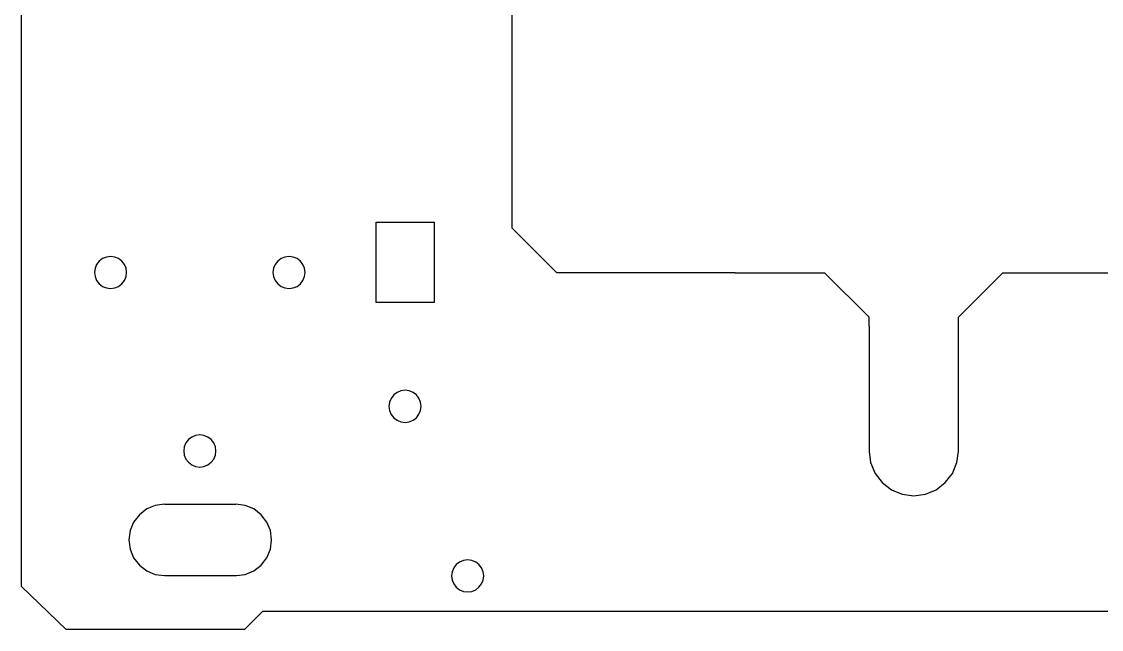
# Model space of a CAD drawing. Extents: x -200 to 421, y -75 to 295.
# Drawn here: x -200.2 to -79.2, y -75 to -6.8 of the extents above; entities that cross this region are included whole.
import ezdxf

# ---------------------------------------------------------------- set-up
doc = ezdxf.new("R2010")
doc.units = 0
doc.layers.get('0').update_dxf_attribs({"linetype": 'CONTINUOUS'})

# ---------------------------------------------------------------- blocks, each defined once
blk = doc.blocks.new('BLOCK_10')
at = {"color": 7}
blk.add_lwpolyline([(-195.23, -74.97), (-200.23, -70.16)], dxfattribs=at)
blk = doc.blocks.new('BLOCK_16')
at = {"color": 7}
blk.add_lwpolyline([(142.77, -72.97), (-173.23, -72.97)], dxfattribs=at)
blk = doc.blocks.new('BLOCK_17')
at = {"color": 7}
blk.add_lwpolyline([(-173.23, -72.97), (-175.23, -74.97)], dxfattribs=at)
blk = doc.blocks.new('BLOCK_18')
at = {"color": 7}
blk.add_lwpolyline([(-120.23, -34.97), (-140.23, -34.97)], dxfattribs=at)
blk = doc.blocks.new('BLOCK_19')
at = {"color": 7}
blk.add_lwpolyline([(-140.23, -34.97), (-145.23, -29.97)], dxfattribs=at)
blk = doc.blocks.new('BLOCK_20')
at = {"color": 7}
blk.add_lwpolyline([(-145.23, -29.97), (-145.23, 250.03)], dxfattribs=at)
blk = doc.blocks.new('BLOCK_30')
at = {"color": 7}
blk.add_lwpolyline([(-90.23, -34.97), (-45.23, -34.97)], dxfattribs=at)
blk = doc.blocks.new('BLOCK_34')
at = {"color": 7}
blk.add_lwpolyline([(-200.23, -70.16), (-200.23, 290.03)], dxfattribs=at)
blk = doc.blocks.new('BLOCK_37')
at = {"color": 7}
blk.add_lwpolyline([(-175.23, -74.97), (-195.23, -74.97)], dxfattribs=at)
blk = doc.blocks.new('BLOCK_67')
at = {"color": 7}
blk.add_lwpolyline([(-188.2, -64.93), (-188.07, -65.96)], dxfattribs=at)
blk = doc.blocks.new('BLOCK_68')
at = {"color": 7}
blk.add_lwpolyline([(-187.67, -62.93), (-188.07, -63.89)], dxfattribs=at)
blk = doc.blocks.new('BLOCK_69')
at = {"color": 7}
blk.add_lwpolyline([(-185.24, -61.06), (-186.2, -61.46)], dxfattribs=at)
blk = doc.blocks.new('BLOCK_70')
at = {"color": 7}
blk.add_lwpolyline([(-175.17, -61.06), (-176.21, -60.93)], dxfattribs=at)
blk = doc.blocks.new('BLOCK_71')
at = {"color": 7}
blk.add_lwpolyline([(-173.38, -67.76), (-172.74, -66.93)], dxfattribs=at)
blk = doc.blocks.new('BLOCK_72')
at = {"color": 7}
blk.add_lwpolyline([(-174.21, -68.39), (-173.38, -67.76)], dxfattribs=at)
blk = doc.blocks.new('BLOCK_73')
at = {"color": 7}
blk.add_lwpolyline([(-175.17, -68.79), (-174.21, -68.39)], dxfattribs=at)
blk = doc.blocks.new('BLOCK_74')
at = {"color": 7}
blk.add_lwpolyline([(-186.2, -68.39), (-185.24, -68.79)], dxfattribs=at)
blk = doc.blocks.new('BLOCK_75')
at = {"color": 7}
blk.add_lwpolyline([(-185.24, -68.79), (-184.2, -68.93)], dxfattribs=at)
blk = doc.blocks.new('BLOCK_76')
at = {"color": 7}
blk.add_lwpolyline([(-188.07, -65.96), (-187.67, -66.93)], dxfattribs=at)
blk = doc.blocks.new('BLOCK_77')
at = {"color": 7}
blk.add_lwpolyline([(-173.38, -62.1), (-174.21, -61.46)], dxfattribs=at)
blk = doc.blocks.new('BLOCK_78')
at = {"color": 7}
blk.add_lwpolyline([(-172.74, -62.93), (-173.38, -62.1)], dxfattribs=at)
blk = doc.blocks.new('BLOCK_79')
at = {"color": 7}
blk.add_lwpolyline([(-184.2, -60.93), (-176.21, -60.93)], dxfattribs=at)
blk = doc.blocks.new('BLOCK_80')
at = {"color": 7}
blk.add_lwpolyline([(-186.2, -61.46), (-187.03, -62.1)], dxfattribs=at)
blk = doc.blocks.new('BLOCK_81')
at = {"color": 7}
blk.add_lwpolyline([(-187.03, -62.1), (-187.67, -62.93)], dxfattribs=at)
blk = doc.blocks.new('BLOCK_82')
at = {"color": 7}
blk.add_lwpolyline([(-187.03, -67.76), (-186.2, -68.39)], dxfattribs=at)
blk = doc.blocks.new('BLOCK_83')
at = {"color": 7}
blk.add_lwpolyline([(-172.34, -63.89), (-172.74, -62.93)], dxfattribs=at)
blk = doc.blocks.new('BLOCK_84')
at = {"color": 7}
blk.add_lwpolyline([(-188.07, -63.89), (-188.2, -64.93)], dxfattribs=at)
blk = doc.blocks.new('BLOCK_85')
at = {"color": 7}
blk.add_lwpolyline([(-187.67, -66.93), (-187.03, -67.76)], dxfattribs=at)
blk = doc.blocks.new('BLOCK_86')
at = {"color": 7}
blk.add_lwpolyline([(-172.34, -65.96), (-172.21, -64.93)], dxfattribs=at)
blk = doc.blocks.new('BLOCK_87')
at = {"color": 7}
blk.add_lwpolyline([(-172.74, -66.93), (-172.34, -65.96)], dxfattribs=at)
blk = doc.blocks.new('BLOCK_88')
at = {"color": 7}
blk.add_lwpolyline([(-184.2, -60.93), (-185.24, -61.06)], dxfattribs=at)
blk = doc.blocks.new('BLOCK_89')
at = {"color": 7}
blk.add_lwpolyline([(-176.14, -68.93), (-175.17, -68.79)], dxfattribs=at)
blk = doc.blocks.new('BLOCK_90')
at = {"color": 7}
blk.add_lwpolyline([(-184.2, -68.93), (-176.14, -68.93)], dxfattribs=at)
blk = doc.blocks.new('BLOCK_91')
at = {"color": 7}
blk.add_lwpolyline([(-172.21, -64.93), (-172.34, -63.89)], dxfattribs=at)
blk = doc.blocks.new('BLOCK_92')
at = {"color": 7}
blk.add_lwpolyline([(-174.21, -61.46), (-175.17, -61.06)], dxfattribs=at)
blk = doc.blocks.new('BLOCK_129')
at = {"color": 7}
blk.add_lwpolyline([(-160.48, -38.32), (-160.48, -29.32)], dxfattribs=at)
blk = doc.blocks.new('BLOCK_130')
at = {"color": 7}
blk.add_lwpolyline([(-160.48, -29.32), (-153.98, -29.32)], dxfattribs=at)
blk = doc.blocks.new('BLOCK_131')
at = {"color": 7}
blk.add_lwpolyline([(-153.98, -29.32), (-153.98, -38.32)], dxfattribs=at)
blk = doc.blocks.new('BLOCK_132')
at = {"color": 7}
blk.add_lwpolyline([(-153.98, -38.32), (-160.48, -38.32)], dxfattribs=at)
blk = doc.blocks.new('BLOCK_325')
at = {"color": 7}
blk.add_lwpolyline([(-189.79, -33.21), (-190.26, -33.14)], dxfattribs=at)
blk = doc.blocks.new('BLOCK_326')
at = {"color": 7}
blk.add_lwpolyline([(-190.26, -33.14), (-190.73, -33.21)], dxfattribs=at)
blk = doc.blocks.new('BLOCK_327')
at = {"color": 7}
blk.add_lwpolyline([(-190.73, -33.21), (-191.16, -33.39)], dxfattribs=at)
blk = doc.blocks.new('BLOCK_328')
at = {"color": 7}
blk.add_lwpolyline([(-191.16, -33.39), (-191.53, -33.67)], dxfattribs=at)
blk = doc.blocks.new('BLOCK_329')
at = {"color": 7}
blk.add_lwpolyline([(-191.53, -33.67), (-191.82, -34.04)], dxfattribs=at)
blk = doc.blocks.new('BLOCK_330')
at = {"color": 7}
blk.add_lwpolyline([(-191.82, -34.04), (-192, -34.48)], dxfattribs=at)
blk = doc.blocks.new('BLOCK_331')
at = {"color": 7}
blk.add_lwpolyline([(-188.99, -36.22), (-188.7, -35.84)], dxfattribs=at)
blk = doc.blocks.new('BLOCK_332')
at = {"color": 7}
blk.add_lwpolyline([(-188.7, -35.84), (-188.52, -35.41)], dxfattribs=at)
blk = doc.blocks.new('BLOCK_333')
at = {"color": 7}
blk.add_lwpolyline([(-188.52, -35.41), (-188.46, -34.94)], dxfattribs=at)
blk = doc.blocks.new('BLOCK_334')
at = {"color": 7}
blk.add_lwpolyline([(-192, -34.48), (-192.06, -34.94)], dxfattribs=at)
blk = doc.blocks.new('BLOCK_335')
at = {"color": 7}
blk.add_lwpolyline([(-192.06, -34.94), (-192, -35.41)], dxfattribs=at)
blk = doc.blocks.new('BLOCK_336')
at = {"color": 7}
blk.add_lwpolyline([(-192, -35.41), (-191.82, -35.84)], dxfattribs=at)
blk = doc.blocks.new('BLOCK_337')
at = {"color": 7}
blk.add_lwpolyline([(-188.52, -34.48), (-188.7, -34.04)], dxfattribs=at)
blk = doc.blocks.new('BLOCK_338')
at = {"color": 7}
blk.add_lwpolyline([(-188.46, -34.94), (-188.52, -34.48)], dxfattribs=at)
blk = doc.blocks.new('BLOCK_339')
at = {"color": 7}
blk.add_lwpolyline([(-191.82, -35.84), (-191.53, -36.22)], dxfattribs=at)
blk = doc.blocks.new('BLOCK_340')
at = {"color": 7}
blk.add_lwpolyline([(-191.53, -36.22), (-191.16, -36.5)], dxfattribs=at)
blk = doc.blocks.new('BLOCK_341')
at = {"color": 7}
blk.add_lwpolyline([(-191.16, -36.5), (-190.73, -36.68)], dxfattribs=at)
blk = doc.blocks.new('BLOCK_342')
at = {"color": 7}
blk.add_lwpolyline([(-190.73, -36.68), (-190.26, -36.74)], dxfattribs=at)
blk = doc.blocks.new('BLOCK_343')
at = {"color": 7}
blk.add_lwpolyline([(-190.26, -36.74), (-189.79, -36.68)], dxfattribs=at)
blk = doc.blocks.new('BLOCK_344')
at = {"color": 7}
blk.add_lwpolyline([(-189.79, -36.68), (-189.36, -36.5)], dxfattribs=at)
blk = doc.blocks.new('BLOCK_345')
at = {"color": 7}
blk.add_lwpolyline([(-189.36, -36.5), (-188.99, -36.22)], dxfattribs=at)
blk = doc.blocks.new('BLOCK_346')
at = {"color": 7}
blk.add_lwpolyline([(-189.36, -33.39), (-189.79, -33.21)], dxfattribs=at)
blk = doc.blocks.new('BLOCK_347')
at = {"color": 7}
blk.add_lwpolyline([(-188.99, -33.67), (-189.36, -33.39)], dxfattribs=at)
blk = doc.blocks.new('BLOCK_348')
at = {"color": 7}
blk.add_lwpolyline([(-188.7, -34.04), (-188.99, -33.67)], dxfattribs=at)
blk = doc.blocks.new('BLOCK_349')
at = {"color": 7}
blk.add_lwpolyline([(-170.71, -33.21), (-171.15, -33.39)], dxfattribs=at)
blk = doc.blocks.new('BLOCK_350')
at = {"color": 7}
blk.add_lwpolyline([(-171.15, -33.39), (-171.52, -33.67)], dxfattribs=at)
blk = doc.blocks.new('BLOCK_351')
at = {"color": 7}
blk.add_lwpolyline([(-171.52, -33.67), (-171.8, -34.04)], dxfattribs=at)
blk = doc.blocks.new('BLOCK_352')
at = {"color": 7}
blk.add_lwpolyline([(-168.45, -34.94), (-168.51, -34.48)], dxfattribs=at)
blk = doc.blocks.new('BLOCK_353')
at = {"color": 7}
blk.add_lwpolyline([(-168.51, -34.48), (-168.69, -34.04)], dxfattribs=at)
blk = doc.blocks.new('BLOCK_354')
at = {"color": 7}
blk.add_lwpolyline([(-168.69, -34.04), (-168.97, -33.67)], dxfattribs=at)
blk = doc.blocks.new('BLOCK_355')
at = {"color": 7}
blk.add_lwpolyline([(-169.78, -33.21), (-170.25, -33.14)], dxfattribs=at)
blk = doc.blocks.new('BLOCK_356')
at = {"color": 7}
blk.add_lwpolyline([(-170.25, -33.14), (-170.71, -33.21)], dxfattribs=at)
blk = doc.blocks.new('BLOCK_357')
at = {"color": 7}
blk.add_lwpolyline([(-171.52, -36.22), (-171.15, -36.5)], dxfattribs=at)
blk = doc.blocks.new('BLOCK_358')
at = {"color": 7}
blk.add_lwpolyline([(-171.15, -36.5), (-170.71, -36.68)], dxfattribs=at)
blk = doc.blocks.new('BLOCK_359')
at = {"color": 7}
blk.add_lwpolyline([(-170.71, -36.68), (-170.25, -36.74)], dxfattribs=at)
blk = doc.blocks.new('BLOCK_360')
at = {"color": 7}
blk.add_lwpolyline([(-170.25, -36.74), (-169.78, -36.68)], dxfattribs=at)
blk = doc.blocks.new('BLOCK_361')
at = {"color": 7}
blk.add_lwpolyline([(-169.78, -36.68), (-169.35, -36.5)], dxfattribs=at)
blk = doc.blocks.new('BLOCK_362')
at = {"color": 7}
blk.add_lwpolyline([(-169.35, -36.5), (-168.97, -36.22)], dxfattribs=at)
blk = doc.blocks.new('BLOCK_363')
at = {"color": 7}
blk.add_lwpolyline([(-168.97, -33.67), (-169.35, -33.39)], dxfattribs=at)
blk = doc.blocks.new('BLOCK_364')
at = {"color": 7}
blk.add_lwpolyline([(-169.35, -33.39), (-169.78, -33.21)], dxfattribs=at)
blk = doc.blocks.new('BLOCK_365')
at = {"color": 7}
blk.add_lwpolyline([(-171.8, -34.04), (-171.98, -34.48)], dxfattribs=at)
blk = doc.blocks.new('BLOCK_366')
at = {"color": 7}
blk.add_lwpolyline([(-171.98, -34.48), (-172.05, -34.94)], dxfattribs=at)
blk = doc.blocks.new('BLOCK_367')
at = {"color": 7}
blk.add_lwpolyline([(-172.05, -34.94), (-171.98, -35.41)], dxfattribs=at)
blk = doc.blocks.new('BLOCK_368')
at = {"color": 7}
blk.add_lwpolyline([(-171.98, -35.41), (-171.8, -35.84)], dxfattribs=at)
blk = doc.blocks.new('BLOCK_369')
at = {"color": 7}
blk.add_lwpolyline([(-171.8, -35.84), (-171.52, -36.22)], dxfattribs=at)
blk = doc.blocks.new('BLOCK_370')
at = {"color": 7}
blk.add_lwpolyline([(-168.97, -36.22), (-168.69, -35.84)], dxfattribs=at)
blk = doc.blocks.new('BLOCK_371')
at = {"color": 7}
blk.add_lwpolyline([(-168.69, -35.84), (-168.51, -35.41)], dxfattribs=at)
blk = doc.blocks.new('BLOCK_372')
at = {"color": 7}
blk.add_lwpolyline([(-168.51, -35.41), (-168.45, -34.94)], dxfattribs=at)
blk = doc.blocks.new('BLOCK_373')
at = {"color": 7}
blk.add_lwpolyline([(-178.69, -54.06), (-178.98, -53.69)], dxfattribs=at)
blk = doc.blocks.new('BLOCK_374')
at = {"color": 7}
blk.add_lwpolyline([(-178.51, -54.49), (-178.69, -54.06)], dxfattribs=at)
blk = doc.blocks.new('BLOCK_375')
at = {"color": 7}
blk.add_lwpolyline([(-178.45, -54.96), (-178.51, -54.49)], dxfattribs=at)
blk = doc.blocks.new('BLOCK_376')
at = {"color": 7}
blk.add_lwpolyline([(-178.98, -53.69), (-179.35, -53.4)], dxfattribs=at)
blk = doc.blocks.new('BLOCK_377')
at = {"color": 7}
blk.add_lwpolyline([(-181.81, -54.06), (-181.99, -54.49)], dxfattribs=at)
blk = doc.blocks.new('BLOCK_378')
at = {"color": 7}
blk.add_lwpolyline([(-181.99, -54.49), (-182.05, -54.96)], dxfattribs=at)
blk = doc.blocks.new('BLOCK_379')
at = {"color": 7}
blk.add_lwpolyline([(-182.05, -54.96), (-181.99, -55.42)], dxfattribs=at)
blk = doc.blocks.new('BLOCK_380')
at = {"color": 7}
blk.add_lwpolyline([(-181.99, -55.42), (-181.81, -55.86)], dxfattribs=at)
blk = doc.blocks.new('BLOCK_381')
at = {"color": 7}
blk.add_lwpolyline([(-181.81, -55.86), (-181.53, -56.23)], dxfattribs=at)
blk = doc.blocks.new('BLOCK_382')
at = {"color": 7}
blk.add_lwpolyline([(-181.53, -56.23), (-181.15, -56.52)], dxfattribs=at)
blk = doc.blocks.new('BLOCK_383')
at = {"color": 7}
blk.add_lwpolyline([(-181.15, -56.52), (-180.72, -56.7)], dxfattribs=at)
blk = doc.blocks.new('BLOCK_384')
at = {"color": 7}
blk.add_lwpolyline([(-180.72, -56.7), (-180.25, -56.76)], dxfattribs=at)
blk = doc.blocks.new('BLOCK_385')
at = {"color": 7}
blk.add_lwpolyline([(-180.25, -56.76), (-179.79, -56.7)], dxfattribs=at)
blk = doc.blocks.new('BLOCK_386')
at = {"color": 7}
blk.add_lwpolyline([(-179.79, -56.7), (-179.35, -56.52)], dxfattribs=at)
blk = doc.blocks.new('BLOCK_387')
at = {"color": 7}
blk.add_lwpolyline([(-179.35, -56.52), (-178.98, -56.23)], dxfattribs=at)
blk = doc.blocks.new('BLOCK_388')
at = {"color": 7}
blk.add_lwpolyline([(-178.98, -56.23), (-178.69, -55.86)], dxfattribs=at)
blk = doc.blocks.new('BLOCK_389')
at = {"color": 7}
blk.add_lwpolyline([(-178.69, -55.86), (-178.51, -55.42)], dxfattribs=at)
blk = doc.blocks.new('BLOCK_390')
at = {"color": 7}
blk.add_lwpolyline([(-178.51, -55.42), (-178.45, -54.96)], dxfattribs=at)
blk = doc.blocks.new('BLOCK_391')
at = {"color": 7}
blk.add_lwpolyline([(-179.35, -53.4), (-179.79, -53.22)], dxfattribs=at)
blk = doc.blocks.new('BLOCK_392')
at = {"color": 7}
blk.add_lwpolyline([(-179.79, -53.22), (-180.25, -53.16)], dxfattribs=at)
blk = doc.blocks.new('BLOCK_393')
at = {"color": 7}
blk.add_lwpolyline([(-180.25, -53.16), (-180.72, -53.22)], dxfattribs=at)
blk = doc.blocks.new('BLOCK_394')
at = {"color": 7}
blk.add_lwpolyline([(-180.72, -53.22), (-181.15, -53.4)], dxfattribs=at)
blk = doc.blocks.new('BLOCK_395')
at = {"color": 7}
blk.add_lwpolyline([(-181.15, -53.4), (-181.53, -53.69)], dxfattribs=at)
blk = doc.blocks.new('BLOCK_396')
at = {"color": 7}
blk.add_lwpolyline([(-181.53, -53.69), (-181.81, -54.06)], dxfattribs=at)
blk = doc.blocks.new('BLOCK_397')
at = {"color": 7}
blk.add_lwpolyline([(-158.52, -51.23), (-158.14, -51.51)], dxfattribs=at)
blk = doc.blocks.new('BLOCK_398')
at = {"color": 7}
blk.add_lwpolyline([(-158.14, -51.51), (-157.71, -51.69)], dxfattribs=at)
blk = doc.blocks.new('BLOCK_399')
at = {"color": 7}
blk.add_lwpolyline([(-157.71, -51.69), (-157.24, -51.75)], dxfattribs=at)
blk = doc.blocks.new('BLOCK_400')
at = {"color": 7}
blk.add_lwpolyline([(-157.24, -51.75), (-156.78, -51.69)], dxfattribs=at)
blk = doc.blocks.new('BLOCK_401')
at = {"color": 7}
blk.add_lwpolyline([(-156.78, -51.69), (-156.34, -51.51)], dxfattribs=at)
blk = doc.blocks.new('BLOCK_402')
at = {"color": 7}
blk.add_lwpolyline([(-155.51, -49.49), (-155.69, -49.05)], dxfattribs=at)
blk = doc.blocks.new('BLOCK_403')
at = {"color": 7}
blk.add_lwpolyline([(-156.35, -48.4), (-156.78, -48.22)], dxfattribs=at)
blk = doc.blocks.new('BLOCK_404')
at = {"color": 7}
blk.add_lwpolyline([(-156.78, -48.22), (-157.25, -48.15)], dxfattribs=at)
blk = doc.blocks.new('BLOCK_405')
at = {"color": 7}
blk.add_lwpolyline([(-157.25, -48.15), (-157.71, -48.22)], dxfattribs=at)
blk = doc.blocks.new('BLOCK_406')
at = {"color": 7}
blk.add_lwpolyline([(-157.71, -48.22), (-158.15, -48.4)], dxfattribs=at)
blk = doc.blocks.new('BLOCK_407')
at = {"color": 7}
blk.add_lwpolyline([(-158.15, -48.4), (-158.52, -48.68)], dxfattribs=at)
blk = doc.blocks.new('BLOCK_408')
at = {"color": 7}
blk.add_lwpolyline([(-155.45, -49.95), (-155.51, -49.49)], dxfattribs=at)
blk = doc.blocks.new('BLOCK_409')
at = {"color": 7}
blk.add_lwpolyline([(-156.34, -51.51), (-155.97, -51.23)], dxfattribs=at)
blk = doc.blocks.new('BLOCK_410')
at = {"color": 7}
blk.add_lwpolyline([(-155.97, -51.23), (-155.69, -50.85)], dxfattribs=at)
blk = doc.blocks.new('BLOCK_411')
at = {"color": 7}
blk.add_lwpolyline([(-155.69, -50.85), (-155.51, -50.42)], dxfattribs=at)
blk = doc.blocks.new('BLOCK_412')
at = {"color": 7}
blk.add_lwpolyline([(-155.51, -50.42), (-155.45, -49.95)], dxfattribs=at)
blk = doc.blocks.new('BLOCK_413')
at = {"color": 7}
blk.add_lwpolyline([(-158.52, -48.68), (-158.8, -49.06)], dxfattribs=at)
blk = doc.blocks.new('BLOCK_414')
at = {"color": 7}
blk.add_lwpolyline([(-158.8, -49.06), (-158.98, -49.49)], dxfattribs=at)
blk = doc.blocks.new('BLOCK_415')
at = {"color": 7}
blk.add_lwpolyline([(-158.98, -49.49), (-159.05, -49.96)], dxfattribs=at)
blk = doc.blocks.new('BLOCK_416')
at = {"color": 7}
blk.add_lwpolyline([(-159.05, -49.96), (-158.98, -50.42)], dxfattribs=at)
blk = doc.blocks.new('BLOCK_417')
at = {"color": 7}
blk.add_lwpolyline([(-158.98, -50.42), (-158.8, -50.86)], dxfattribs=at)
blk = doc.blocks.new('BLOCK_418')
at = {"color": 7}
blk.add_lwpolyline([(-158.8, -50.86), (-158.52, -51.23)], dxfattribs=at)
blk = doc.blocks.new('BLOCK_419')
at = {"color": 7}
blk.add_lwpolyline([(-155.69, -49.05), (-155.97, -48.68)], dxfattribs=at)
blk = doc.blocks.new('BLOCK_420')
at = {"color": 7}
blk.add_lwpolyline([(-155.97, -48.68), (-156.35, -48.4)], dxfattribs=at)
blk = doc.blocks.new('BLOCK_2259')
at = {"color": 7}
blk.add_lwpolyline([(-148.43, -68.97), (-148.49, -68.5)], dxfattribs=at)
blk = doc.blocks.new('BLOCK_2260')
at = {"color": 7}
blk.add_lwpolyline([(-148.49, -68.5), (-148.67, -68.07)], dxfattribs=at)
blk = doc.blocks.new('BLOCK_2261')
at = {"color": 7}
blk.add_lwpolyline([(-148.67, -68.07), (-148.96, -67.69)], dxfattribs=at)
blk = doc.blocks.new('BLOCK_2262')
at = {"color": 7}
blk.add_lwpolyline([(-148.96, -67.69), (-149.33, -67.41)], dxfattribs=at)
blk = doc.blocks.new('BLOCK_2263')
at = {"color": 7}
blk.add_lwpolyline([(-149.33, -67.41), (-149.76, -67.23)], dxfattribs=at)
blk = doc.blocks.new('BLOCK_2264')
at = {"color": 7}
blk.add_lwpolyline([(-149.76, -67.23), (-150.23, -67.17)], dxfattribs=at)
blk = doc.blocks.new('BLOCK_2265')
at = {"color": 7}
blk.add_lwpolyline([(-150.23, -67.17), (-150.69, -67.23)], dxfattribs=at)
blk = doc.blocks.new('BLOCK_2266')
at = {"color": 7}
blk.add_lwpolyline([(-150.69, -67.23), (-151.13, -67.41)], dxfattribs=at)
blk = doc.blocks.new('BLOCK_2267')
at = {"color": 7}
blk.add_lwpolyline([(-151.13, -67.41), (-151.5, -67.69)], dxfattribs=at)
blk = doc.blocks.new('BLOCK_2268')
at = {"color": 7}
blk.add_lwpolyline([(-151.5, -67.69), (-151.79, -68.07)], dxfattribs=at)
blk = doc.blocks.new('BLOCK_2269')
at = {"color": 7}
blk.add_lwpolyline([(-151.79, -68.07), (-151.97, -68.5)], dxfattribs=at)
blk = doc.blocks.new('BLOCK_2270')
at = {"color": 7}
blk.add_lwpolyline([(-151.97, -68.5), (-152.03, -68.97)], dxfattribs=at)
blk = doc.blocks.new('BLOCK_2271')
at = {"color": 7}
blk.add_lwpolyline([(-152.03, -68.97), (-151.97, -69.43)], dxfattribs=at)
blk = doc.blocks.new('BLOCK_2272')
at = {"color": 7}
blk.add_lwpolyline([(-151.97, -69.43), (-151.79, -69.87)], dxfattribs=at)
blk = doc.blocks.new('BLOCK_2273')
at = {"color": 7}
blk.add_lwpolyline([(-151.79, -69.87), (-151.5, -70.24)], dxfattribs=at)
blk = doc.blocks.new('BLOCK_2274')
at = {"color": 7}
blk.add_lwpolyline([(-151.5, -70.24), (-151.13, -70.52)], dxfattribs=at)
blk = doc.blocks.new('BLOCK_2275')
at = {"color": 7}
blk.add_lwpolyline([(-151.13, -70.52), (-150.69, -70.7)], dxfattribs=at)
blk = doc.blocks.new('BLOCK_2276')
at = {"color": 7}
blk.add_lwpolyline([(-150.69, -70.7), (-150.23, -70.77)], dxfattribs=at)
blk = doc.blocks.new('BLOCK_2277')
at = {"color": 7}
blk.add_lwpolyline([(-150.23, -70.77), (-149.76, -70.7)], dxfattribs=at)
blk = doc.blocks.new('BLOCK_2278')
at = {"color": 7}
blk.add_lwpolyline([(-149.76, -70.7), (-149.33, -70.52)], dxfattribs=at)
blk = doc.blocks.new('BLOCK_2279')
at = {"color": 7}
blk.add_lwpolyline([(-149.33, -70.52), (-148.96, -70.24)], dxfattribs=at)
blk = doc.blocks.new('BLOCK_2280')
at = {"color": 7}
blk.add_lwpolyline([(-148.96, -70.24), (-148.67, -69.87)], dxfattribs=at)
blk = doc.blocks.new('BLOCK_2281')
at = {"color": 7}
blk.add_lwpolyline([(-148.67, -69.87), (-148.49, -69.43)], dxfattribs=at)
blk = doc.blocks.new('BLOCK_2282')
at = {"color": 7}
blk.add_lwpolyline([(-148.49, -69.43), (-148.43, -68.97)], dxfattribs=at)
blk = doc.blocks.new('BLOCK_2799')
at = {"color": 7}
blk.add_lwpolyline([(-105.23, -40.97), (-105.23, -55.03)], dxfattribs=at)
blk = doc.blocks.new('BLOCK_2800')
at = {"color": 7}
blk.add_lwpolyline([(-105.23, -55.03), (-105.07, -56.26)], dxfattribs=at)
blk = doc.blocks.new('BLOCK_2801')
at = {"color": 7}
blk.add_lwpolyline([(-105.07, -56.26), (-104.57, -57.47)], dxfattribs=at)
blk = doc.blocks.new('BLOCK_2802')
at = {"color": 7}
blk.add_lwpolyline([(-104.57, -57.47), (-103.77, -58.51)], dxfattribs=at)
blk = doc.blocks.new('BLOCK_2803')
at = {"color": 7}
blk.add_lwpolyline([(-103.77, -58.51), (-102.73, -59.3)], dxfattribs=at)
blk = doc.blocks.new('BLOCK_2804')
at = {"color": 7}
blk.add_lwpolyline([(-102.73, -59.3), (-101.52, -59.8)], dxfattribs=at)
blk = doc.blocks.new('BLOCK_2805')
at = {"color": 7}
blk.add_lwpolyline([(-101.52, -59.8), (-100.23, -59.97)], dxfattribs=at)
blk = doc.blocks.new('BLOCK_2806')
at = {"color": 7}
blk.add_lwpolyline([(-100.23, -59.97), (-98.93, -59.8)], dxfattribs=at)
blk = doc.blocks.new('BLOCK_2807')
at = {"color": 7}
blk.add_lwpolyline([(-98.93, -59.8), (-97.72, -59.3)], dxfattribs=at)
blk = doc.blocks.new('BLOCK_2808')
at = {"color": 7}
blk.add_lwpolyline([(-97.72, -59.3), (-96.69, -58.51)], dxfattribs=at)
blk = doc.blocks.new('BLOCK_2809')
at = {"color": 7}
blk.add_lwpolyline([(-96.69, -58.51), (-95.89, -57.47)], dxfattribs=at)
blk = doc.blocks.new('BLOCK_2810')
at = {"color": 7}
blk.add_lwpolyline([(-95.89, -57.47), (-95.39, -56.26)], dxfattribs=at)
blk = doc.blocks.new('BLOCK_2811')
at = {"color": 7}
blk.add_lwpolyline([(-95.39, -56.26), (-95.23, -55.03)], dxfattribs=at)
blk = doc.blocks.new('BLOCK_2812')
at = {"color": 7}
blk.add_lwpolyline([(-95.23, -55.03), (-95.23, -40.97)], dxfattribs=at)
blk = doc.blocks.new('BLOCK_2813')
at = {"color": 7}
blk.add_lwpolyline([(-105.23, -40.97), (-105.23, -39.97)], dxfattribs=at)
blk = doc.blocks.new('BLOCK_2814')
at = {"color": 7}
blk.add_lwpolyline([(-95.23, -39.97), (-90.23, -34.97)], dxfattribs=at)
blk = doc.blocks.new('BLOCK_2815')
at = {"color": 7}
blk.add_lwpolyline([(-95.23, -40.97), (-95.23, -39.97)], dxfattribs=at)
blk = doc.blocks.new('BLOCK_2833')
at = {"color": 7}
blk.add_lwpolyline([(-120.23, -34.97), (-110.23, -34.97)], dxfattribs=at)
blk = doc.blocks.new('BLOCK_2834')
at = {"color": 7}
blk.add_lwpolyline([(-110.23, -34.97), (-105.23, -39.97)], dxfattribs=at)

msp = doc.modelspace()

# ---------------------------------------------------------------- block references
for name in ['BLOCK_34', 'BLOCK_20', 'BLOCK_129', 'BLOCK_130', 'BLOCK_131', 'BLOCK_19', 'BLOCK_329', 'BLOCK_328', 'BLOCK_327', 'BLOCK_326', 'BLOCK_325', 'BLOCK_346', 'BLOCK_347', 'BLOCK_348', 'BLOCK_351', 'BLOCK_350', 'BLOCK_349', 'BLOCK_356', 'BLOCK_355', 'BLOCK_364', 'BLOCK_363', 'BLOCK_354', 'BLOCK_334', 'BLOCK_335', 'BLOCK_330', 'BLOCK_337', 'BLOCK_338', 'BLOCK_333', 'BLOCK_366', 'BLOCK_367', 'BLOCK_365', 'BLOCK_353', 'BLOCK_352', 'BLOCK_372', 'BLOCK_18', 'BLOCK_2833', 'BLOCK_2834', 'BLOCK_2814', 'BLOCK_30', 'BLOCK_336', 'BLOCK_339', 'BLOCK_340', 'BLOCK_345', 'BLOCK_331', 'BLOCK_332', 'BLOCK_368', 'BLOCK_369', 'BLOCK_357', 'BLOCK_362', 'BLOCK_370', 'BLOCK_371', 'BLOCK_341', 'BLOCK_342', 'BLOCK_343', 'BLOCK_344', 'BLOCK_358', 'BLOCK_359', 'BLOCK_360', 'BLOCK_361', 'BLOCK_132', 'BLOCK_2813', 'BLOCK_2799', 'BLOCK_2815', 'BLOCK_2812', 'BLOCK_407', 'BLOCK_406', 'BLOCK_405', 'BLOCK_404', 'BLOCK_403', 'BLOCK_420', 'BLOCK_415', 'BLOCK_414', 'BLOCK_413', 'BLOCK_419', 'BLOCK_402', 'BLOCK_408', 'BLOCK_416', 'BLOCK_417', 'BLOCK_411', 'BLOCK_412', 'BLOCK_418', 'BLOCK_397', 'BLOCK_398', 'BLOCK_399', 'BLOCK_400', 'BLOCK_401', 'BLOCK_409', 'BLOCK_410', 'BLOCK_394', 'BLOCK_393', 'BLOCK_392', 'BLOCK_391', 'BLOCK_377', 'BLOCK_396', 'BLOCK_395', 'BLOCK_376', 'BLOCK_373', 'BLOCK_374', 'BLOCK_378', 'BLOCK_379', 'BLOCK_380', 'BLOCK_389', 'BLOCK_375', 'BLOCK_390', 'BLOCK_2800', 'BLOCK_2811', 'BLOCK_381', 'BLOCK_382', 'BLOCK_383', 'BLOCK_384', 'BLOCK_385', 'BLOCK_386', 'BLOCK_387', 'BLOCK_388', 'BLOCK_2801', 'BLOCK_2810', 'BLOCK_2802', 'BLOCK_2809', 'BLOCK_2803', 'BLOCK_2804', 'BLOCK_2807', 'BLOCK_2808', 'BLOCK_2805', 'BLOCK_2806', 'BLOCK_80', 'BLOCK_69', 'BLOCK_88', 'BLOCK_79', 'BLOCK_70', 'BLOCK_92', 'BLOCK_77', 'BLOCK_68', 'BLOCK_81', 'BLOCK_78', 'BLOCK_83', 'BLOCK_84', 'BLOCK_91', 'BLOCK_67', 'BLOCK_86', 'BLOCK_76', 'BLOCK_87', 'BLOCK_85', 'BLOCK_82', 'BLOCK_72', 'BLOCK_71', 'BLOCK_2268', 'BLOCK_2267', 'BLOCK_2266', 'BLOCK_2265', 'BLOCK_2264', 'BLOCK_2263', 'BLOCK_2262', 'BLOCK_2261', 'BLOCK_74', 'BLOCK_75', 'BLOCK_90', 'BLOCK_89', 'BLOCK_73', 'BLOCK_2270', 'BLOCK_2271', 'BLOCK_2269', 'BLOCK_2260', 'BLOCK_2259', 'BLOCK_2282', 'BLOCK_10', 'BLOCK_2272', 'BLOCK_2273', 'BLOCK_2280', 'BLOCK_2281', 'BLOCK_2274', 'BLOCK_2275', 'BLOCK_2276', 'BLOCK_2277', 'BLOCK_2278', 'BLOCK_2279', 'BLOCK_17', 'BLOCK_16', 'BLOCK_37']:
    msp.add_blockref(name, (0, 0))

doc.saveas('drawing.dxf')
